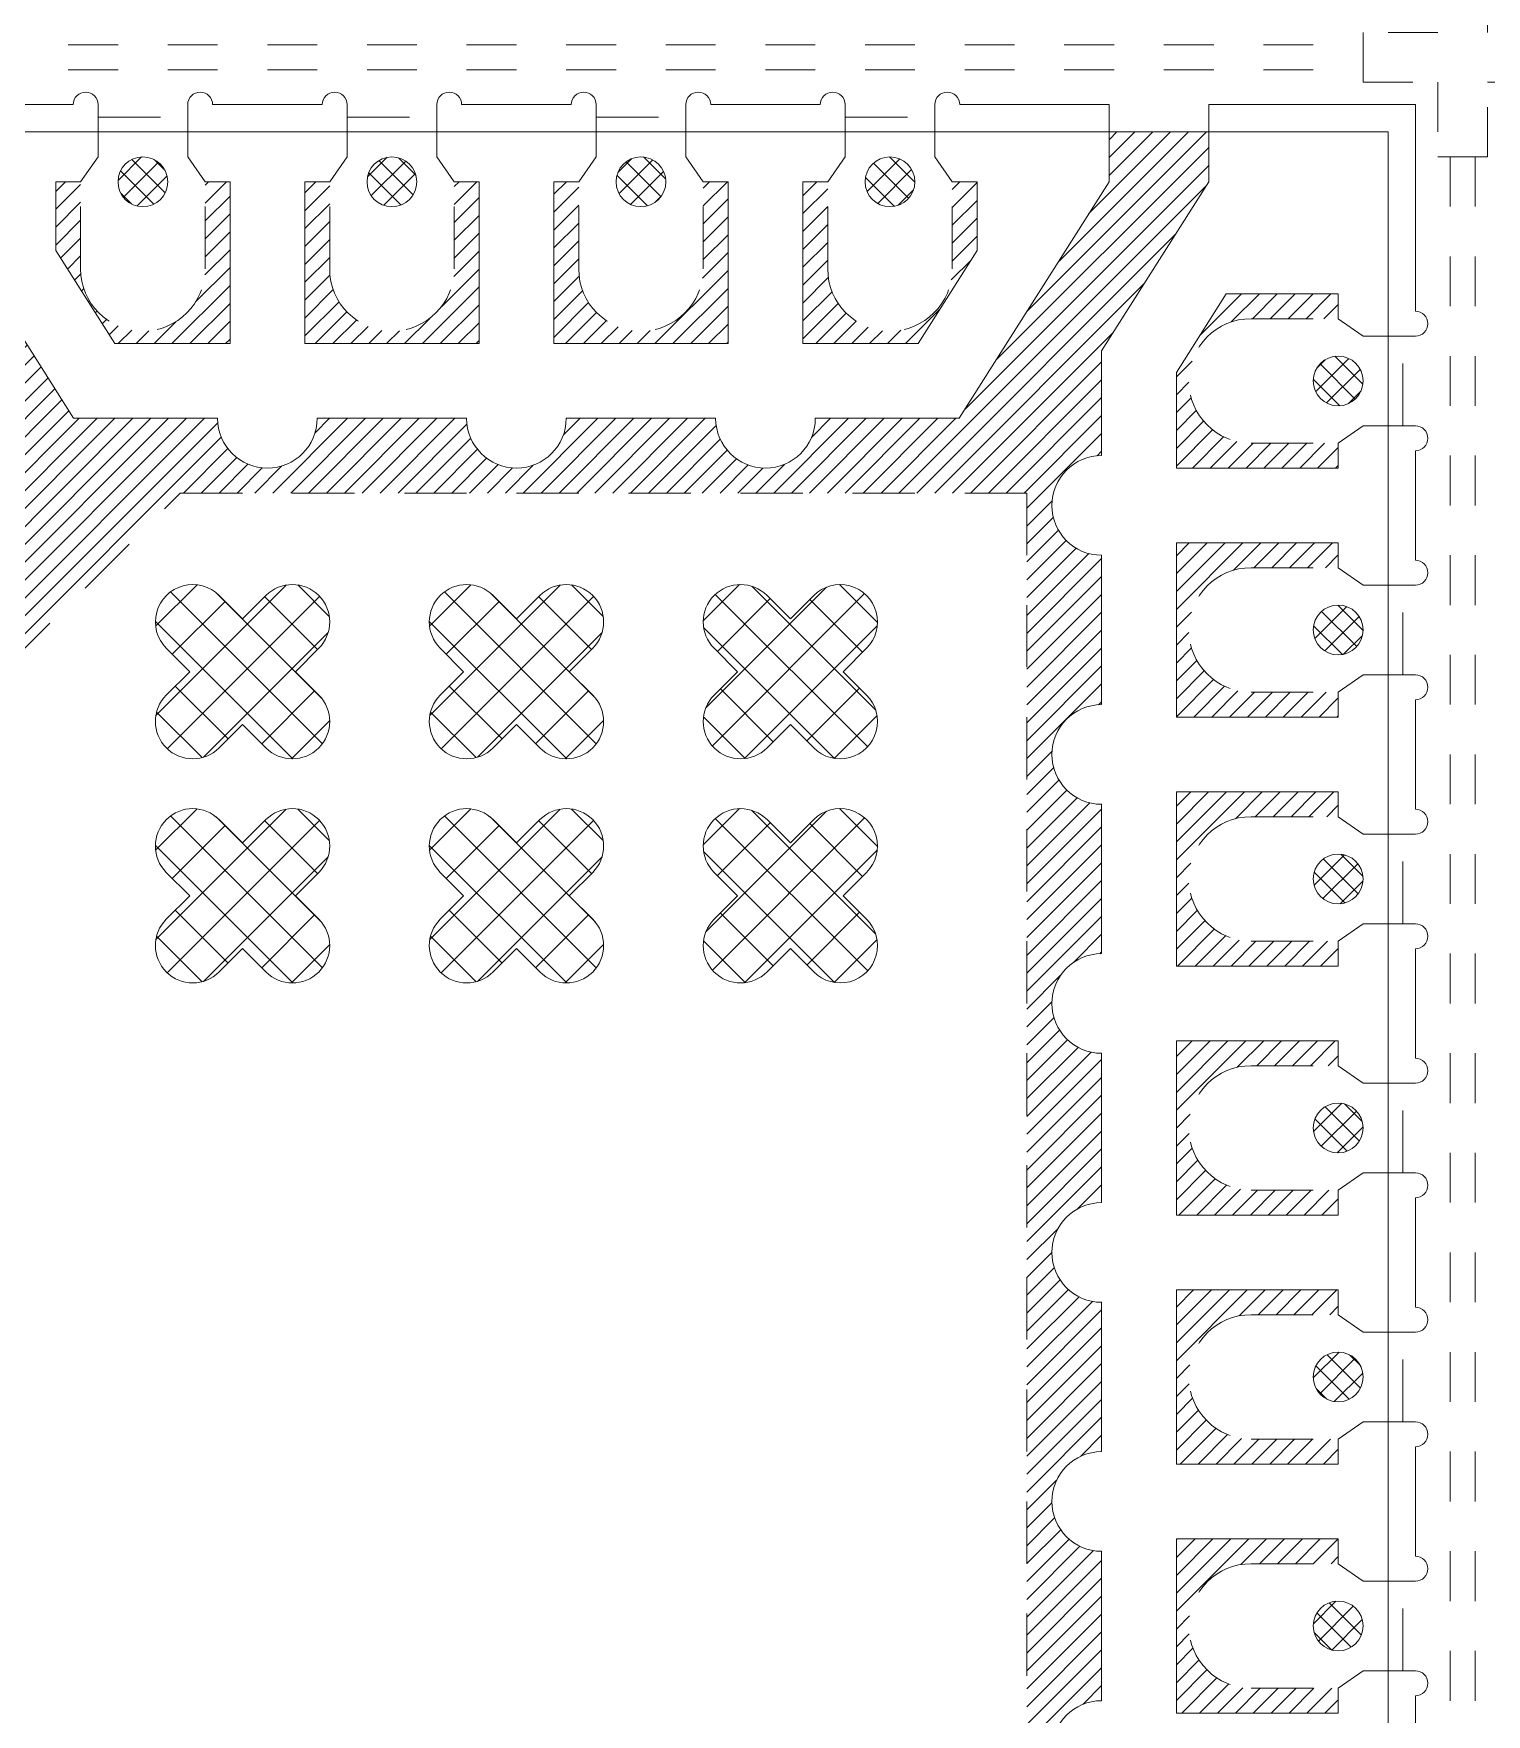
# Model space of a CAD drawing. Header units: millimetres. Extents: x -229 to -105, y -151 to 3.
# Drawn here: x -195.983 to -193.066, y -73.99 to -70.615 of the extents above; entities that cross this region are included whole.
import ezdxf

# ---------------------------------------------------------------- set-up
doc = ezdxf.new("R2010")
doc.units = ezdxf.units.MM
doc.linetypes.add('HIDDEN', pattern=[0.375, 0.25, -0.125])
for name, color, linetype in [('1', 7, 'Continuous'), ('1D', 4, 'Continuous'), ('BOT', 4, 'Continuous'), ('ETCH', 4, 'Continuous'), ('HALF ETCH ON TOP SIDE', 6, 'Continuous'), ('PKG', 2, 'Continuous')]:
    doc.layers.add(name, color=color, linetype=linetype)
pattern_1 = [(45, (-516.288806, -88.179952), (-0.0179605122, 0.0179605122), [])]
pattern_2 = [(45, (-26127.4696, -4380.078176), (-0.0449012806, 0.0449012806), []), (135, (-26127.4696, -4380.078176), (-0.0449012806, -0.0449012806), [])]
pattern_3 = [(45, (-26127.4696, -4380.528176), (-0.0449012806, 0.0449012806), []), (135, (-26127.4696, -4380.528176), (-0.0449012806, -0.0449012806), [])]

msp = doc.modelspace()

# ---------------------------------------------------------------- hatches: boundary and pattern name
at = {"layer": 'ETCH'}
h = msp.add_hatch(dxfattribs=at)
h.set_pattern_fill('ANSI31', color=256, scale=0.008, style=0)
h.set_pattern_definition([(45, (-173.640275, -77.800525), (-0.017960512, 0.017960512), [])])
h.paths.add_polyline_path([(-196.404, -70.8123), (-196.204, -70.8123), (-196.204, -70.9123), (-195.9031, -71.3873), (-195.614, -71.3873, 1), (-195.414, -71.3873), (-195.114, -71.3873, 1), (-194.914, -71.3873), (-194.614, -71.3873, 1), (-194.414, -71.3873), (-194.1248, -71.3873), (-193.824, -70.9123), (-193.824, -70.8123), (-193.624, -70.8123), (-193.624, -70.9123), (-193.839, -71.2518), (-193.839, -71.4623, 1), (-193.839, -71.6623), (-193.839, -71.9623, 1), (-193.839, -72.1623), (-193.839, -72.4623, 1), (-193.839, -72.6623), (-193.839, -72.9623, 1), (-193.839, -73.1623), (-193.839, -73.4623, 1), (-193.839, -73.6623), (-193.839, -73.9623, 1), (-193.839, -74.1623), (-193.839, -74.4623, 1), (-193.839, -74.6623), (-193.839, -74.9623, 1), (-193.839, -75.1623), (-193.839, -75.4623, 1), (-193.839, -75.6623), (-193.839, -75.9623, 1), (-193.839, -76.1623), (-193.839, -76.4623, 1), (-193.839, -76.6623), (-193.839, -76.9623, 1), (-193.839, -77.1623), (-193.839, -77.4623, 1), (-193.839, -77.6623), (-193.839, -77.9623, 1), (-193.839, -78.1623), (-193.839, -78.4623, 1), (-193.839, -78.6623), (-193.839, -78.9623, 1), (-193.839, -79.1623), (-193.839, -79.3729), (-193.624, -79.7123), (-193.624, -79.8123), (-193.824, -79.8123), (-193.824, -79.7123), (-194.1248, -79.2373), (-194.414, -79.2373, 1), (-194.614, -79.2373), (-194.914, -79.2373, 1), (-195.114, -79.2373), (-195.414, -79.2373, 1), (-195.614, -79.2373), (-195.9031, -79.2373), (-196.204, -79.7123), (-196.204, -79.8123), (-196.404, -79.8123), (-196.404, -79.7123), (-196.189, -79.3729), (-196.189, -79.1623, 1), (-196.189, -78.9623), (-196.189, -78.6623, 1), (-196.189, -78.4623), (-196.189, -78.1623, 1), (-196.189, -77.9623), (-196.189, -77.6623, 1), (-196.189, -77.4623), (-196.189, -77.1623, 1), (-196.189, -76.9623), (-196.189, -76.6623, 1), (-196.189, -76.4623), (-196.189, -76.1623, 1), (-196.189, -75.9623), (-196.189, -75.6623, 1), (-196.189, -75.4623), (-196.189, -75.1623, 1), (-196.189, -74.9623), (-196.189, -74.6623, 1), (-196.189, -74.4623), (-196.189, -74.1623, 1), (-196.189, -73.9623), (-196.189, -73.6623, 1), (-196.189, -73.4623), (-196.189, -73.1623, 1), (-196.189, -72.9623), (-196.189, -72.6623, 1), (-196.189, -72.4623), (-196.189, -72.1623, 1), (-196.189, -71.9623), (-196.189, -71.6623, 1), (-196.189, -71.4623), (-196.189, -71.2518), (-196.404, -70.9123)])
h.paths.add_polyline_path([(-196.039, -71.8873), (-196.039, -79.0873), (-193.989, -79.0873), (-193.989, -71.5373), (-195.689, -71.5373)], flags=16)
at = {"layer": 'ETCH', "lineweight": 0}
h = msp.add_hatch(dxfattribs=at)
h.set_pattern_fill('ANSI31', color=256, scale=0.008, angle=360, style=0)
h.set_pattern_definition(pattern_1)
h.paths.add_polyline_path([(-195.939, -71.0504), (-195.939, -70.9123), (-195.889, -70.9123), (-195.889, -71.0873, 1), (-195.639, -71.0873), (-195.639, -70.9123), (-195.589, -70.9123), (-195.589, -71.2373), (-195.8206, -71.2373)])
h.paths.add_polyline_path([(-195.439, -70.9123), (-195.439, -71.2373), (-195.089, -71.2373), (-195.089, -70.9123), (-195.139, -70.9123), (-195.139, -71.0873, -1), (-195.389, -71.0873), (-195.389, -70.9123)])
h.paths.add_polyline_path([(-194.439, -70.9123), (-194.439, -71.2373), (-194.2074, -71.2373), (-194.089, -71.0504), (-194.089, -70.9123), (-194.139, -70.9123), (-194.139, -71.0873, -1), (-194.389, -71.0873), (-194.389, -70.9123)])
h.paths.add_polyline_path([(-194.939, -70.9123), (-194.939, -71.2373), (-194.589, -71.2373), (-194.589, -70.9123), (-194.639, -70.9123), (-194.639, -71.0873, -1), (-194.889, -71.0873), (-194.889, -70.9123)])
h = msp.add_hatch(dxfattribs=at)
h.set_pattern_fill('ANSI31', color=256, scale=0.008, angle=180, style=0)
h.set_pattern_definition(pattern_1)
h.paths.add_polyline_path([(-193.364, -71.9873), (-193.689, -71.9873), (-193.689, -71.6373), (-193.364, -71.6373), (-193.364, -71.6873), (-193.539, -71.6873, 1), (-193.539, -71.9373), (-193.364, -71.9373)])
h.paths.add_polyline_path([(-193.364, -72.4873), (-193.689, -72.4873), (-193.689, -72.1373), (-193.364, -72.1373), (-193.364, -72.1873), (-193.539, -72.1873, 1), (-193.539, -72.4373), (-193.364, -72.4373)])
h.paths.add_polyline_path([(-193.364, -73.9873), (-193.689, -73.9873), (-193.689, -73.6373), (-193.364, -73.6373), (-193.364, -73.6873), (-193.539, -73.6873, 1), (-193.539, -73.9373), (-193.364, -73.9373)])
h.paths.add_polyline_path([(-193.364, -72.9873), (-193.689, -72.9873), (-193.689, -72.6373), (-193.364, -72.6373), (-193.364, -72.6873), (-193.539, -72.6873, 1), (-193.539, -72.9373), (-193.364, -72.9373)])
h.paths.add_polyline_path([(-193.364, -74.4873), (-193.689, -74.4873), (-193.689, -74.1373), (-193.364, -74.1373), (-193.364, -74.1873), (-193.539, -74.1873, 1), (-193.539, -74.4373), (-193.364, -74.4373)])
h.paths.add_polyline_path([(-193.364, -74.9873), (-193.689, -74.9873), (-193.689, -74.6373), (-193.364, -74.6373), (-193.364, -74.6873), (-193.539, -74.6873, 1), (-193.539, -74.9373), (-193.364, -74.9373)])
h.paths.add_polyline_path([(-193.364, -75.9873), (-193.689, -75.9873), (-193.689, -75.6373), (-193.364, -75.6373), (-193.364, -75.6873), (-193.539, -75.6873, 1), (-193.539, -75.9373), (-193.364, -75.9373)])
h.paths.add_polyline_path([(-193.364, -71.1373), (-193.364, -71.1873), (-193.539, -71.1873, 1), (-193.539, -71.4373), (-193.364, -71.4373), (-193.364, -71.4873), (-193.689, -71.4873), (-193.689, -71.2953), (-193.5889, -71.1373)])
h.paths.add_polyline_path([(-193.364, -73.4873), (-193.689, -73.4873), (-193.689, -73.1373), (-193.364, -73.1373), (-193.364, -73.1873), (-193.539, -73.1873, 1), (-193.539, -73.4373), (-193.364, -73.4373)])
h.paths.add_polyline_path([(-193.364, -76.6373), (-193.364, -76.6873), (-193.539, -76.6873, 1), (-193.539, -76.9373), (-193.364, -76.9373), (-193.364, -76.9873), (-193.689, -76.9873), (-193.689, -76.6373)])
h.paths.add_polyline_path([(-193.364, -75.4873), (-193.689, -75.4873), (-193.689, -75.1373), (-193.364, -75.1373), (-193.364, -75.1873), (-193.539, -75.1873, 1), (-193.539, -75.4373), (-193.364, -75.4373)])
h.paths.add_polyline_path([(-193.364, -76.1373), (-193.364, -76.1873), (-193.539, -76.1873, 1), (-193.539, -76.4373), (-193.364, -76.4373), (-193.364, -76.4873), (-193.689, -76.4873), (-193.689, -76.1373)])
h.paths.add_polyline_path([(-193.364, -77.4873), (-193.689, -77.4873), (-193.689, -77.1373), (-193.364, -77.1373), (-193.364, -77.1873), (-193.539, -77.1873, 1), (-193.539, -77.4373), (-193.364, -77.4373)])
h.paths.add_polyline_path([(-193.364, -77.9873), (-193.689, -77.9873), (-193.689, -77.6373), (-193.364, -77.6373), (-193.364, -77.6873), (-193.539, -77.6873, 1), (-193.539, -77.9373), (-193.364, -77.9373)])
h.paths.add_polyline_path([(-193.364, -78.9873), (-193.689, -78.9873), (-193.689, -78.6373), (-193.364, -78.6373), (-193.364, -78.6873), (-193.539, -78.6873, 1), (-193.539, -78.9373), (-193.364, -78.9373)])
h.paths.add_polyline_path([(-193.364, -78.4873), (-193.689, -78.4873), (-193.689, -78.1373), (-193.364, -78.1373), (-193.364, -78.1873), (-193.539, -78.1873, 1), (-193.539, -78.4373), (-193.364, -78.4373)])
h.paths.add_polyline_path([(-193.539, -79.1873, 1), (-193.539, -79.4373), (-193.364, -79.4373), (-193.364, -79.4873), (-193.5889, -79.4873), (-193.689, -79.3294), (-193.689, -79.1373), (-193.364, -79.1373), (-193.364, -79.1873)])
h = msp.add_hatch(dxfattribs=at)
h.set_pattern_fill('ANSI31', color=256, scale=0.008, angle=180, style=0)
h.set_pattern_definition(pattern_1)
h.paths.add_polyline_path([(-193.364, -78.6373), (-193.689, -78.6373), (-193.689, -78.9873), (-193.364, -78.9873), (-193.364, -78.9373), (-193.539, -78.9373, -1), (-193.539, -78.6873), (-193.364, -78.6873)])
h.paths.add_polyline_path([(-193.364, -78.1373), (-193.689, -78.1373), (-193.689, -78.4873), (-193.364, -78.4873), (-193.364, -78.4373), (-193.539, -78.4373, -1), (-193.539, -78.1873), (-193.364, -78.1873)])
h.paths.add_polyline_path([(-193.364, -76.6373), (-193.689, -76.6373), (-193.689, -76.9873), (-193.364, -76.9873), (-193.364, -76.9373), (-193.539, -76.9373, -1), (-193.539, -76.6873), (-193.364, -76.6873)])
h.paths.add_polyline_path([(-193.364, -77.6373), (-193.689, -77.6373), (-193.689, -77.9873), (-193.364, -77.9873), (-193.364, -77.9373), (-193.539, -77.9373, -1), (-193.539, -77.6873), (-193.364, -77.6873)])
h.paths.add_polyline_path([(-193.364, -76.1373), (-193.689, -76.1373), (-193.689, -76.4873), (-193.364, -76.4873), (-193.364, -76.4373), (-193.539, -76.4373, -1), (-193.539, -76.1873), (-193.364, -76.1873)])
h.paths.add_polyline_path([(-193.364, -75.6373), (-193.689, -75.6373), (-193.689, -75.9873), (-193.364, -75.9873), (-193.364, -75.9373), (-193.539, -75.9373, -1), (-193.539, -75.6873), (-193.364, -75.6873)])
h.paths.add_polyline_path([(-193.364, -74.6373), (-193.689, -74.6373), (-193.689, -74.9873), (-193.364, -74.9873), (-193.364, -74.9373), (-193.539, -74.9373, -1), (-193.539, -74.6873), (-193.364, -74.6873)])
h.paths.add_polyline_path([(-193.364, -79.4873), (-193.364, -79.4373), (-193.539, -79.4373, -1), (-193.539, -79.1873), (-193.364, -79.1873), (-193.364, -79.1373), (-193.689, -79.1373), (-193.689, -79.3294), (-193.5889, -79.4873)])
h.paths.add_polyline_path([(-193.364, -77.1373), (-193.689, -77.1373), (-193.689, -77.4873), (-193.364, -77.4873), (-193.364, -77.4373), (-193.539, -77.4373, -1), (-193.539, -77.1873), (-193.364, -77.1873)])
h.paths.add_polyline_path([(-193.364, -73.9873), (-193.364, -73.9373), (-193.539, -73.9373, -1), (-193.539, -73.6873), (-193.364, -73.6873), (-193.364, -73.6373), (-193.689, -73.6373), (-193.689, -73.9873)])
h.paths.add_polyline_path([(-193.364, -75.1373), (-193.689, -75.1373), (-193.689, -75.4873), (-193.364, -75.4873), (-193.364, -75.4373), (-193.539, -75.4373, -1), (-193.539, -75.1873), (-193.364, -75.1873)])
h.paths.add_polyline_path([(-193.364, -74.4873), (-193.364, -74.4373), (-193.539, -74.4373, -1), (-193.539, -74.1873), (-193.364, -74.1873), (-193.364, -74.1373), (-193.689, -74.1373), (-193.689, -74.4873)])
h.paths.add_polyline_path([(-193.364, -73.1373), (-193.689, -73.1373), (-193.689, -73.4873), (-193.364, -73.4873), (-193.364, -73.4373), (-193.539, -73.4373, -1), (-193.539, -73.1873), (-193.364, -73.1873)])
h.paths.add_polyline_path([(-193.364, -72.6373), (-193.689, -72.6373), (-193.689, -72.9873), (-193.364, -72.9873), (-193.364, -72.9373), (-193.539, -72.9373, -1), (-193.539, -72.6873), (-193.364, -72.6873)])
h.paths.add_polyline_path([(-193.364, -71.6373), (-193.689, -71.6373), (-193.689, -71.9873), (-193.364, -71.9873), (-193.364, -71.9373), (-193.539, -71.9373, -1), (-193.539, -71.6873), (-193.364, -71.6873)])
h.paths.add_polyline_path([(-193.364, -72.1373), (-193.689, -72.1373), (-193.689, -72.4873), (-193.364, -72.4873), (-193.364, -72.4373), (-193.539, -72.4373, -1), (-193.539, -72.1873), (-193.364, -72.1873)])
h.paths.add_polyline_path([(-193.539, -71.4373, -1), (-193.539, -71.1873), (-193.364, -71.1873), (-193.364, -71.1373), (-193.5889, -71.1373), (-193.689, -71.2953), (-193.689, -71.4873), (-193.364, -71.4873), (-193.364, -71.4373)])
at = {"layer": 'HALF ETCH ON TOP SIDE', "linetype": 'ByBlock', "lineweight": 0}
h = msp.add_hatch(dxfattribs=at)
h.set_pattern_fill('ANSI37', color=256, scale=0.01)
h.set_pattern_definition([(45, (-316.967762, -75.769004), (-0.02245064, 0.02245064), []), (135, (-316.967762, -75.769004), (-0.02245064, -0.02245064), [])])
h.paths.add_polyline_path([(-195.714, -79.7123, 1), (-195.814, -79.7123, 1)])
h.paths.add_polyline_path([(-193.314, -79.3123, 1), (-193.414, -79.3123, 1)])
h.paths.add_polyline_path([(-193.314, -78.8123, 1), (-193.414, -78.8123, 1)])
h.paths.add_polyline_path([(-193.314, -78.3123, 1), (-193.414, -78.3123, 1)])
h.paths.add_polyline_path([(-193.314, -77.8123, 1), (-193.414, -77.8123, 1)])
h.paths.add_polyline_path([(-193.314, -77.3123, 1), (-193.414, -77.3123, 1)])
h.paths.add_polyline_path([(-193.314, -76.8123, 1), (-193.414, -76.8123, 1)])
h.paths.add_polyline_path([(-193.314, -76.3123, 1), (-193.414, -76.3123, 1)])
h.paths.add_polyline_path([(-193.314, -75.8123, 1), (-193.414, -75.8123, 1)])
h.paths.add_polyline_path([(-193.314, -75.3123, 1), (-193.414, -75.3123, 1)])
h.paths.add_polyline_path([(-193.314, -74.8123, 1), (-193.414, -74.8123, 1)])
h.paths.add_polyline_path([(-193.314, -74.3123, 1), (-193.414, -74.3123, 1)])
h.paths.add_polyline_path([(-196.614, -74.3123, 1), (-196.714, -74.3123, 1)])
h.paths.add_polyline_path([(-196.614, -74.8123, 1), (-196.714, -74.8123, 1)])
h.paths.add_polyline_path([(-196.614, -75.3123, 1), (-196.714, -75.3123, 1)])
h.paths.add_polyline_path([(-193.314, -73.8123, 1), (-193.414, -73.8123, 1)])
h.paths.add_polyline_path([(-193.314, -73.3123, 1), (-193.414, -73.3123, 1)])
h.paths.add_polyline_path([(-193.314, -72.8123, 1), (-193.414, -72.8123, 1)])
h.paths.add_polyline_path([(-193.314, -72.3123, 1), (-193.414, -72.3123, 1)])
h.paths.add_polyline_path([(-193.314, -71.8123, 1), (-193.414, -71.8123, 1)])
h.paths.add_polyline_path([(-196.614, -72.3123, 1), (-196.714, -72.3123, 1)])
h.paths.add_polyline_path([(-196.614, -72.8123, 1), (-196.714, -72.8123, 1)])
h.paths.add_polyline_path([(-196.614, -73.3123, 1), (-196.714, -73.3123, 1)])
h.paths.add_polyline_path([(-196.614, -73.8123, 1), (-196.714, -73.8123, 1)])
h.paths.add_polyline_path([(-196.614, -75.8123, 1), (-196.714, -75.8123, 1)])
h.paths.add_polyline_path([(-196.614, -76.3123, 1), (-196.714, -76.3123, 1)])
h.paths.add_polyline_path([(-195.214, -79.7123, 1), (-195.314, -79.7123, 1)])
h.paths.add_polyline_path([(-194.714, -79.7123, 1), (-194.814, -79.7123, 1)])
h.paths.add_polyline_path([(-194.214, -79.7123, 1), (-194.314, -79.7123, 1)])
h.paths.add_polyline_path([(-193.314, -71.3123, 1), (-193.414, -71.3123, 1)])
h.paths.add_polyline_path([(-194.714, -70.9123, 1), (-194.814, -70.9123, 1)])
h.paths.add_polyline_path([(-195.214, -70.9123, 1), (-195.314, -70.9123, 1)])
h.paths.add_polyline_path([(-195.714, -70.9123, 1), (-195.814, -70.9123, 1)])
h.paths.add_polyline_path([(-194.214, -70.9123, 1), (-194.314, -70.9123, 1)])
h.paths.add_polyline_path([(-196.614, -71.8123, 1), (-196.714, -71.8123, 1)])
h.paths.add_polyline_path([(-196.614, -76.8123, 1), (-196.714, -76.8123, 1)])
h.paths.add_polyline_path([(-196.614, -77.8123, 1), (-196.714, -77.8123, 1)])
h.paths.add_polyline_path([(-196.614, -77.3123, 1), (-196.714, -77.3123, 1)])
h.paths.add_polyline_path([(-196.614, -78.8123, 1), (-196.714, -78.8123, 1)])
h.paths.add_polyline_path([(-196.614, -71.3123, 1), (-196.714, -71.3123, 1)])
h.paths.add_polyline_path([(-196.614, -78.3123, 1), (-196.714, -78.3123, 1)])
h.paths.add_polyline_path([(-196.614, -79.3123, 1), (-196.714, -79.3123, 1)])
at = {"layer": 'HALF ETCH ON TOP SIDE', "linetype": 'ByBlock', "lineweight": 0, "ltscale": 100}
h = msp.add_hatch(dxfattribs=at)
h.set_pattern_fill('ANSI37', color=256, scale=0.02)
h.set_pattern_definition([(45, (-26128.0196, -4380.078176), (-0.0449012806, 0.0449012806), []), (135, (-26128.0196, -4380.078176), (-0.0449012806, -0.0449012806), [])])
h.paths.add_polyline_path([(-195.4579, -71.8961), (-195.4109, -71.8491, 1), (-195.517, -71.7431), (-195.564, -71.79), (-195.6109, -71.7431, 1), (-195.717, -71.8491), (-195.67, -71.8961), (-195.717, -71.9431, 1), (-195.6109, -72.0491), (-195.564, -72.0022), (-195.517, -72.0491, 1), (-195.4109, -71.9431)])
h = msp.add_hatch(dxfattribs=at)
h.set_pattern_fill('ANSI37', color=256, scale=0.02)
h.set_pattern_definition(pattern_2)
h.paths.add_polyline_path([(-194.9079, -71.8961), (-194.8609, -71.8491, 1), (-194.967, -71.7431), (-195.014, -71.79), (-195.0609, -71.7431, 1), (-195.167, -71.8491), (-195.12, -71.8961), (-195.167, -71.9431, 1), (-195.0609, -72.0491), (-195.014, -72.0022), (-194.967, -72.0491, 1), (-194.8609, -71.9431)])
h = msp.add_hatch(dxfattribs=at)
h.set_pattern_fill('ANSI37', color=256, scale=0.02)
h.set_pattern_definition(pattern_2)
h.paths.add_polyline_path([(-194.3579, -71.8961), (-194.3109, -71.8491, 1), (-194.417, -71.7431), (-194.464, -71.79), (-194.5109, -71.7431, 1), (-194.617, -71.8491), (-194.57, -71.8961), (-194.617, -71.9431, 1), (-194.5109, -72.0491), (-194.464, -72.0022), (-194.417, -72.0491, 1), (-194.3109, -71.9431)])
h = msp.add_hatch(dxfattribs=at)
h.set_pattern_fill('ANSI37', color=256, scale=0.02)
h.set_pattern_definition([(45, (-26128.0196, -4380.528176), (-0.0449012806, 0.0449012806), []), (135, (-26128.0196, -4380.528176), (-0.0449012806, -0.0449012806), [])])
h.paths.add_polyline_path([(-195.4579, -72.3461), (-195.4109, -72.2991, 1), (-195.517, -72.1931), (-195.564, -72.24), (-195.6109, -72.1931, 1), (-195.717, -72.2991), (-195.67, -72.3461), (-195.717, -72.3931, 1), (-195.6109, -72.4991), (-195.564, -72.4522), (-195.517, -72.4991, 1), (-195.4109, -72.3931)])
h = msp.add_hatch(dxfattribs=at)
h.set_pattern_fill('ANSI37', color=256, scale=0.02)
h.set_pattern_definition(pattern_3)
h.paths.add_polyline_path([(-194.9079, -72.3461), (-194.8609, -72.2991, 1), (-194.967, -72.1931), (-195.014, -72.24), (-195.0609, -72.1931, 1), (-195.167, -72.2991), (-195.12, -72.3461), (-195.167, -72.3931, 1), (-195.0609, -72.4991), (-195.014, -72.4522), (-194.967, -72.4991, 1), (-194.8609, -72.3931)])
h = msp.add_hatch(dxfattribs=at)
h.set_pattern_fill('ANSI37', color=256, scale=0.02)
h.set_pattern_definition(pattern_3)
h.paths.add_polyline_path([(-194.3579, -72.3461), (-194.3109, -72.2991, 1), (-194.417, -72.1931), (-194.464, -72.24), (-194.5109, -72.1931, 1), (-194.617, -72.2991), (-194.57, -72.3461), (-194.617, -72.3931, 1), (-194.5109, -72.4991), (-194.464, -72.4522), (-194.417, -72.4991, 1), (-194.3109, -72.3931)])

# ---------------------------------------------------------------- linework, layer by layer
at = {"lineweight": 0}
for p, q in [((-195.854, -70.7573, -0.0526), (-195.854, -70.8623, -0.0526)), ((-195.674, -70.8623, -0.0526), (-195.674, -70.7573, -0.0526)), ((-195.354, -70.7573, -0.0526), (-195.354, -70.8623, -0.0526)), ((-195.174, -70.8623, -0.0526), (-195.174, -70.7573, -0.0526)), ((-194.854, -70.7573, -0.0526), (-194.854, -70.8623, -0.0526)), ((-194.674, -70.8623, -0.0526), (-194.674, -70.7573, -0.0526)), ((-194.354, -70.7573, -0.0526), (-194.354, -70.8623, -0.0526)), ((-194.174, -70.8623, -0.0526), (-194.174, -70.7573, -0.0526)), ((-193.824, -70.9123, -0.0526), (-193.824, -70.7573, -0.0526)), ((-193.624, -70.9123, -0.0526), (-193.624, -70.7573, -0.0526)), ((-193.624, -70.7573, -0.0526), (-193.209, -70.7573, -0.0526)), ((-195.854, -70.8623, -0.0526), (-195.889, -70.9123, -0.0526)), ((-195.639, -70.9123, -0.0526), (-195.674, -70.8623, -0.0526)), ((-195.354, -70.8623, -0.0526), (-195.389, -70.9123, -0.0526)), ((-195.139, -70.9123, -0.0526), (-195.174, -70.8623, -0.0526)), ((-194.854, -70.8623, -0.0526), (-194.889, -70.9123, -0.0526)), ((-194.639, -70.9123, -0.0526), (-194.674, -70.8623, -0.0526)), ((-194.354, -70.8623, -0.0526), (-194.389, -70.9123, -0.0526)), ((-194.139, -70.9123, -0.0526), (-194.174, -70.8623, -0.0526)), ((-196.204, -70.9123, -0.0526), (-195.9031, -71.3873, -0.0526)), ((-195.939, -71.0504, -0.0526), (-195.939, -70.9123, -0.0526)), ((-195.939, -70.9123, -0.0526), (-195.889, -70.9123, -0.0526)), ((-195.639, -70.9123, -0.0526), (-195.589, -70.9123, -0.0526)), ((-195.589, -70.9123, -0.0526), (-195.589, -71.2373, -0.0526)), ((-195.389, -70.9123, -0.0526), (-195.439, -70.9123, -0.0526)), ((-195.439, -70.9123, -0.0526), (-195.439, -71.2373, -0.0526)), ((-195.089, -70.9123, -0.0526), (-195.139, -70.9123, -0.0526)), ((-195.089, -71.2373, -0.0526), (-195.089, -70.9123, -0.0526)), ((-194.889, -70.9123, -0.0526), (-194.939, -70.9123, -0.0526)), ((-194.939, -70.9123, -0.0526), (-194.939, -71.2373, -0.0526)), ((-194.589, -70.9123, -0.0526), (-194.639, -70.9123, -0.0526)), ((-194.589, -71.2373, -0.0526), (-194.589, -70.9123, -0.0526)), ((-194.389, -70.9123, -0.0526), (-194.439, -70.9123, -0.0526)), ((-194.439, -70.9123, -0.0526), (-194.439, -71.2373, -0.0526)), ((-194.089, -70.9123, -0.0526), (-194.139, -70.9123, -0.0526)), ((-193.824, -70.9123, -0.0526), (-194.1248, -71.3873, -0.0526)), ((-194.089, -71.0504, -0.0526), (-194.089, -70.9123, -0.0526)), ((-193.624, -70.9123, -0.0526), (-193.839, -71.2518, -0.0526)), ((-195.939, -71.0504, -0.0526), (-195.8206, -71.2373, -0.0526)), ((-194.089, -71.0504, -0.0526), (-194.2074, -71.2373, -0.0526)), ((-193.5889, -71.1373, -0.0526), (-193.689, -71.2953, -0.0526)), ((-193.5889, -71.1373, -0.0526), (-193.364, -71.1373, -0.0526)), ((-193.364, -71.1373, -0.0526), (-193.364, -71.1873, -0.0526)), ((-193.314, -71.2223, -0.0526), (-193.364, -71.1873, -0.0526)), ((-195.589, -71.2373, -0.0526), (-195.8206, -71.2373, -0.0526)), ((-195.439, -71.2373, -0.0526), (-195.089, -71.2373, -0.0526)), ((-194.939, -71.2373, -0.0526), (-194.589, -71.2373, -0.0526)), ((-194.439, -71.2373, -0.0526), (-194.2074, -71.2373, -0.0526)), ((-193.314, -71.2223, -0.0526), (-193.209, -71.2223, -0.0526)), ((-193.839, -71.4623, -0.0526), (-193.839, -71.2518, -0.0526)), ((-193.689, -71.4873, -0.0526), (-193.689, -71.2953, -0.0526)), ((-195.9031, -71.3873, -0.0526), (-195.614, -71.3873, -0.0526)), ((-195.414, -71.3873, -0.0526), (-195.114, -71.3873, -0.0526)), ((-195.414, -71.3873, -0.0526), (-195.114, -71.3873, -0.0526)), ((-194.914, -71.3873, -0.0526), (-194.614, -71.3873, -0.0526)), ((-194.914, -71.3873, -0.0526), (-194.614, -71.3873, -0.0526)), ((-194.414, -71.3873, -0.0526), (-194.1248, -71.3873, -0.0526)), ((-193.364, -71.4373, -0.0526), (-193.314, -71.4023, -0.0526)), ((-193.209, -71.4023, -0.0526), (-193.314, -71.4023, -0.0526)), ((-193.364, -71.4373, -0.0526), (-193.364, -71.4873, -0.0526)), ((-193.364, -71.4873, -0.0526), (-193.689, -71.4873, -0.0526)), ((-193.689, -71.9873, -0.0526), (-193.689, -71.6373, -0.0526)), ((-193.689, -71.6373, -0.0526), (-193.364, -71.6373, -0.0526)), ((-193.364, -71.6373, -0.0526), (-193.364, -71.6873, -0.0526)), ((-193.839, -71.9623, -0.0526), (-193.839, -71.6623, -0.0526)), ((-193.314, -71.7223, -0.0526), (-193.364, -71.6873, -0.0526)), ((-193.314, -71.7223, -0.0526), (-193.209, -71.7223, -0.0526)), ((-193.364, -71.9373, -0.0526), (-193.314, -71.9023, -0.0526)), ((-193.209, -71.9023, -0.0526), (-193.314, -71.9023, -0.0526)), ((-193.364, -71.9373, -0.0526), (-193.364, -71.9873, -0.0526)), ((-193.364, -71.9873, -0.0526), (-193.689, -71.9873, -0.0526)), ((-193.689, -72.4873, -0.0526), (-193.689, -72.1373, -0.0526)), ((-193.689, -72.1373, -0.0526), (-193.364, -72.1373, -0.0526)), ((-193.364, -72.1373, -0.0526), (-193.364, -72.1873, -0.0526)), ((-193.839, -72.4623, -0.0526), (-193.839, -72.1623, -0.0526)), ((-193.314, -72.2223, -0.0526), (-193.364, -72.1873, -0.0526)), ((-193.314, -72.2223, -0.0526), (-193.209, -72.2223, -0.0526)), ((-193.364, -72.4373, -0.0526), (-193.314, -72.4023, -0.0526)), ((-193.209, -72.4023, -0.0526), (-193.314, -72.4023, -0.0526)), ((-193.364, -72.4373, -0.0526), (-193.364, -72.4873, -0.0526)), ((-193.364, -72.4873, -0.0526), (-193.689, -72.4873, -0.0526)), ((-193.839, -72.9623, -0.0526), (-193.839, -72.6623, -0.0526)), ((-193.689, -72.9873, -0.0526), (-193.689, -72.6373, -0.0526)), ((-193.689, -72.6373, -0.0526), (-193.364, -72.6373, -0.0526)), ((-193.364, -72.6373, -0.0526), (-193.364, -72.6873, -0.0526)), ((-193.314, -72.7223, -0.0526), (-193.364, -72.6873, -0.0526)), ((-193.314, -72.7223, -0.0526), (-193.209, -72.7223, -0.0526)), ((-193.364, -72.9373, -0.0526), (-193.314, -72.9023, -0.0526)), ((-193.209, -72.9023, -0.0526), (-193.314, -72.9023, -0.0526)), ((-193.364, -72.9373, -0.0526), (-193.364, -72.9873, -0.0526)), ((-193.364, -72.9873, -0.0526), (-193.689, -72.9873, -0.0526)), ((-193.839, -73.4623, -0.0526), (-193.839, -73.1623, -0.0526)), ((-193.689, -73.4873, -0.0526), (-193.689, -73.1373, -0.0526)), ((-193.689, -73.1373, -0.0526), (-193.364, -73.1373, -0.0526)), ((-193.364, -73.1373, -0.0526), (-193.364, -73.1873, -0.0526)), ((-193.314, -73.2223, -0.0526), (-193.364, -73.1873, -0.0526)), ((-193.314, -73.2223, -0.0526), (-193.209, -73.2223, -0.0526)), ((-193.364, -73.4373, -0.0526), (-193.314, -73.4023, -0.0526)), ((-193.209, -73.4023, -0.0526), (-193.314, -73.4023, -0.0526)), ((-193.364, -73.4373, -0.0526), (-193.364, -73.4873, -0.0526)), ((-193.364, -73.4873, -0.0526), (-193.689, -73.4873, -0.0526)), ((-193.689, -73.9873, -0.0526), (-193.689, -73.6373, -0.0526)), ((-193.689, -73.6373, -0.0526), (-193.364, -73.6373, -0.0526)), ((-193.364, -73.6373, -0.0526), (-193.364, -73.6873, -0.0526)), ((-193.839, -73.9623, -0.0526), (-193.839, -73.6623, -0.0526)), ((-193.314, -73.7223, -0.0526), (-193.364, -73.6873, -0.0526)), ((-193.314, -73.7223, -0.0526), (-193.209, -73.7223, -0.0526)), ((-193.364, -73.9373, -0.0526), (-193.314, -73.9023, -0.0526)), ((-193.209, -73.9023, -0.0526), (-193.314, -73.9023, -0.0526)), ((-193.364, -73.9373, -0.0526), (-193.364, -73.9873, -0.0526)), ((-193.364, -73.9873, -0.0526), (-193.689, -73.9873, -0.0526))]:
    msp.add_line(p, q, dxfattribs=at)
at = {"lineweight": 0, "elevation": -0.0526}
for points in [[(-196.204, -70.7573), (-195.904, -70.7573)], [(-195.624, -70.7573), (-195.404, -70.7573)], [(-195.124, -70.7573), (-194.904, -70.7573)], [(-194.624, -70.7573), (-194.404, -70.7573)], [(-194.124, -70.7573), (-193.824, -70.7573)]]:
    msp.add_lwpolyline(points, dxfattribs=at)
at = {"linetype": 'ByBlock', "lineweight": 0, "ltscale": 100, "elevation": -0.0526}
for points in [[(-195.4109, -71.8491, 1), (-195.517, -71.7431), (-195.564, -71.79), (-195.6109, -71.7431, 1), (-195.717, -71.8491), (-195.67, -71.8961), (-195.717, -71.9431, 1), (-195.6109, -72.0491), (-195.564, -72.0022), (-195.517, -72.0491, 1), (-195.4109, -71.9431), (-195.4579, -71.8961)], [(-194.8609, -71.8491, 1), (-194.967, -71.7431), (-195.014, -71.79), (-195.0609, -71.7431, 1), (-195.167, -71.8491), (-195.12, -71.8961), (-195.167, -71.9431, 1), (-195.0609, -72.0491), (-195.014, -72.0022), (-194.967, -72.0491, 1), (-194.8609, -71.9431), (-194.9079, -71.8961)], [(-194.3109, -71.8491, 1), (-194.417, -71.7431), (-194.464, -71.79), (-194.5109, -71.7431, 1), (-194.617, -71.8491), (-194.57, -71.8961), (-194.617, -71.9431, 1), (-194.5109, -72.0491), (-194.464, -72.0022), (-194.417, -72.0491, 1), (-194.3109, -71.9431), (-194.3579, -71.8961)], [(-195.4109, -72.2991, 1), (-195.517, -72.1931), (-195.564, -72.24), (-195.6109, -72.1931, 1), (-195.717, -72.2991), (-195.67, -72.3461), (-195.717, -72.3931, 1), (-195.6109, -72.4991), (-195.564, -72.4522), (-195.517, -72.4991, 1), (-195.4109, -72.3931), (-195.4579, -72.3461)], [(-194.8609, -72.2991, 1), (-194.967, -72.1931), (-195.014, -72.24), (-195.0609, -72.1931, 1), (-195.167, -72.2991), (-195.12, -72.3461), (-195.167, -72.3931, 1), (-195.0609, -72.4991), (-195.014, -72.4522), (-194.967, -72.4991, 1), (-194.8609, -72.3931), (-194.9079, -72.3461)], [(-194.3109, -72.2991, 1), (-194.417, -72.1931), (-194.464, -72.24), (-194.5109, -72.1931, 1), (-194.617, -72.2991), (-194.57, -72.3461), (-194.617, -72.3931, 1), (-194.5109, -72.4991), (-194.464, -72.4522), (-194.417, -72.4991, 1), (-194.3109, -72.3931), (-194.3579, -72.3461)]]:
    msp.add_lwpolyline(points, format="xyb", close=True, dxfattribs=at)
at = {"linetype": 'ByBlock', "lineweight": 0}
for centre in [(-195.764, -70.9123, -0.0526), (-195.264, -70.9123, -0.0526), (-194.764, -70.9123, -0.0526), (-194.264, -70.9123, -0.0526), (-193.364, -71.3123, -0.0526), (-193.364, -71.8123, -0.0526), (-193.364, -72.3123, -0.0526), (-193.364, -72.8123, -0.0526), (-193.364, -73.3123, -0.0526), (-193.364, -73.8123, -0.0526)]:
    msp.add_circle(centre, 0.05, dxfattribs=at)
at = {"lineweight": 0}
for centre, radius, start, end in [((-195.879, -70.7573, -0.0526), 0.025, 0, 180), ((-195.649, -70.7573, -0.0526), 0.025, 0, 180), ((-195.379, -70.7573, -0.0526), 0.025, 0, 180), ((-195.149, -70.7573, -0.0526), 0.025, 0, 180), ((-194.879, -70.7573, -0.0526), 0.025, 0, 180), ((-194.649, -70.7573, -0.0526), 0.025, 0, 180), ((-194.379, -70.7573, -0.0526), 0.025, 0, 180), ((-194.149, -70.7573, -0.0526), 0.025, 0, 180), ((-195.514, -71.3873, -0.0526), 0.1, 180, 0), ((-195.014, -71.3873, -0.0526), 0.1, 180, 0), ((-194.514, -71.3873, -0.0526), 0.1, 180, 0), ((-193.839, -71.5623, -0.0526), 0.1, 90, 270), ((-193.839, -72.0623, -0.0526), 0.1, 90, 270), ((-193.839, -72.5623, -0.0526), 0.1, 90, 270), ((-193.839, -73.0623, -0.0526), 0.1, 90, 270), ((-193.839, -73.5623, -0.0526), 0.1, 90, 270), ((-193.839, -74.0623, -0.0526), 0.1, 90, 270)]:
    msp.add_arc(centre, radius, start, end, dxfattribs=at)
at = {"layer": '1', "color": 0, "lineweight": 9}
for p, q in [((-193.209, -71.1723, -0.0526), (-193.209, -70.7573, -0.0526)), ((-193.209, -71.4523, -0.0526), (-193.209, -71.6723, -0.0526)), ((-193.209, -71.9523, -0.0526), (-193.209, -72.1723, -0.0526)), ((-193.209, -72.4523, -0.0526), (-193.209, -72.6723, -0.0526)), ((-193.209, -72.9523, -0.0526), (-193.209, -73.1723, -0.0526)), ((-193.209, -73.4523, -0.0526), (-193.209, -73.6723, -0.0526)), ((-193.209, -73.9523, -0.0526), (-193.209, -74.1723, -0.0526))]:
    msp.add_line(p, q, dxfattribs=at)
at = {"layer": '1', "lineweight": 9}
for centre in [(-193.209, -71.1973, -0.0526), (-193.209, -71.4273, -0.0526), (-193.209, -71.6973, -0.0526), (-193.209, -71.9273, -0.0526), (-193.209, -72.1973, -0.0526), (-193.209, -72.4273, -0.0526), (-193.209, -72.6973, -0.0526), (-193.209, -72.9273, -0.0526), (-193.209, -73.1973, -0.0526), (-193.209, -73.4273, -0.0526), (-193.209, -73.6973, -0.0526), (-193.209, -73.9273, -0.0526)]:
    msp.add_arc(centre, 0.025, 270, 90, dxfattribs=at)
at = {"layer": '1D', "color": 4, "linetype": 'HIDDEN', "lineweight": 9, "ltscale": 0.2}
for p, q in [((-196.714, -70.6373, -0.0526), (-193.314, -70.6373, -0.0526)), ((-196.714, -70.6373, -0.0526), (-193.314, -70.6373, -0.0526)), ((-196.714, -70.6873, -0.0526), (-193.314, -70.6873, -0.0526)), ((-196.714, -70.6873, -0.0526), (-193.314, -70.6873, -0.0526)), ((-193.139, -70.8623, -0.0526), (-193.139, -79.7623, -0.0526)), ((-193.139, -70.8623, -0.0526), (-193.139, -79.7623, -0.0526)), ((-193.089, -70.8623, -0.0526), (-193.089, -79.7623, -0.0526)), ((-193.089, -70.8623, -0.0526), (-193.089, -79.7623, -0.0526))]:
    msp.add_line(p, q, dxfattribs=at)
at = {"layer": '1D', "color": 4, "linetype": 'HIDDEN', "lineweight": 9, "ltscale": 0.2, "elevation": -0.0526}
msp.add_lwpolyline([(-193.164, -70.4623), (-193.164, -70.6123), (-193.314, -70.6123), (-193.314, -70.7123), (-193.164, -70.7123), (-193.164, -70.8623), (-193.064, -70.8623), (-193.064, -70.7123), (-192.914, -70.7123), (-192.914, -70.6123), (-193.064, -70.6123), (-193.064, -70.4623)], close=True, dxfattribs=at)
at = {"layer": '1D', "color": 4, "linetype": 'HIDDEN', "lineweight": 9, "ltscale": 0.5, "elevation": -0.0526}
for points in [[(-193.234, -71.4023), (-193.234, -71.2223)], [(-193.234, -71.9023), (-193.234, -71.7223)], [(-193.234, -72.4023), (-193.234, -72.2223)], [(-193.234, -72.9023), (-193.234, -72.7223)], [(-193.234, -73.4023), (-193.234, -73.2223)], [(-193.234, -73.9023), (-193.234, -73.7223)]]:
    msp.add_lwpolyline(points, dxfattribs=at)
at = {"layer": 'BOT', "color": 4, "linetype": 'HIDDEN', "lineweight": 0, "ltscale": 0.5}
for p, q in [((-195.889, -71.0873, -0.0526), (-195.889, -70.9123, -0.0526)), ((-195.639, -71.0873, -0.0526), (-195.639, -70.9123, -0.0526)), ((-195.389, -71.0873, -0.0526), (-195.389, -70.9123, -0.0526)), ((-195.139, -71.0873, -0.0526), (-195.139, -70.9123, -0.0526)), ((-194.889, -71.0873, -0.0526), (-194.889, -70.9123, -0.0526)), ((-194.639, -71.0873, -0.0526), (-194.639, -70.9123, -0.0526)), ((-194.389, -71.0873, -0.0526), (-194.389, -70.9123, -0.0526)), ((-194.139, -71.0873, -0.0526), (-194.139, -70.9123, -0.0526)), ((-193.539, -71.1873, -0.0526), (-193.364, -71.1873, -0.0526)), ((-193.539, -71.4373, -0.0526), (-193.364, -71.4373, -0.0526)), ((-193.539, -71.6873, -0.0526), (-193.364, -71.6873, -0.0526)), ((-193.539, -71.9373, -0.0526), (-193.364, -71.9373, -0.0526)), ((-193.539, -72.1873, -0.0526), (-193.364, -72.1873, -0.0526)), ((-193.539, -72.4373, -0.0526), (-193.364, -72.4373, -0.0526)), ((-193.539, -72.6873, -0.0526), (-193.364, -72.6873, -0.0526)), ((-193.539, -72.9373, -0.0526), (-193.364, -72.9373, -0.0526)), ((-193.539, -73.1873, -0.0526), (-193.364, -73.1873, -0.0526)), ((-193.539, -73.4373, -0.0526), (-193.364, -73.4373, -0.0526)), ((-193.539, -73.6873, -0.0526), (-193.364, -73.6873, -0.0526)), ((-193.539, -73.9373, -0.0526), (-193.364, -73.9373, -0.0526))]:
    msp.add_line(p, q, dxfattribs=at)
at = {"layer": 'BOT', "color": 4, "linetype": 'HIDDEN', "lineweight": 0, "ltscale": 0.5, "elevation": -0.0526}
for points in [[(-195.854, -70.7823), (-195.674, -70.7823)], [(-195.354, -70.7823), (-195.174, -70.7823)], [(-195.354, -70.7823), (-195.174, -70.7823)], [(-194.854, -70.7823), (-194.674, -70.7823)], [(-194.354, -70.7823), (-194.174, -70.7823)]]:
    msp.add_lwpolyline(points, dxfattribs=at)
msp.add_lwpolyline([(-196.039, -79.0873), (-196.039, -71.8873), (-195.689, -71.5373), (-193.989, -71.5373), (-193.989, -79.0873)], close=True, dxfattribs=at)
at = {"layer": 'BOT', "color": 4, "linetype": 'HIDDEN', "lineweight": 0, "ltscale": 0.5}
for centre, start, end in [((-195.764, -71.0873, -0.0526), 180, 0), ((-195.264, -71.0873, -0.0526), 180, 0), ((-194.764, -71.0873, -0.0526), 180, 0), ((-194.264, -71.0873, -0.0526), 180, 0), ((-193.539, -71.3123, -0.0526), 90, 270), ((-193.539, -71.8123, -0.0526), 90, 270), ((-193.539, -72.3123, -0.0526), 90, 270), ((-193.539, -72.8123, -0.0526), 90, 270), ((-193.539, -73.3123, -0.0526), 90, 270), ((-193.539, -73.8123, -0.0526), 90, 270)]:
    msp.add_arc(centre, 0.125, start, end, dxfattribs=at)
at = {"layer": 'PKG', "linetype": 'Continuous', "lineweight": 9, "elevation": -0.0526}
msp.add_lwpolyline([(-196.764, -79.8123), (-196.764, -70.8123), (-193.264, -70.8123), (-193.264, -79.8123)], close=True, dxfattribs=at)
msp.add_lwpolyline([(-196.764, -79.8123), (-196.764, -70.8123), (-193.264, -70.8123), (-193.264, -79.8123)], close=True, dxfattribs=at)

doc.saveas('drawing.dxf')
